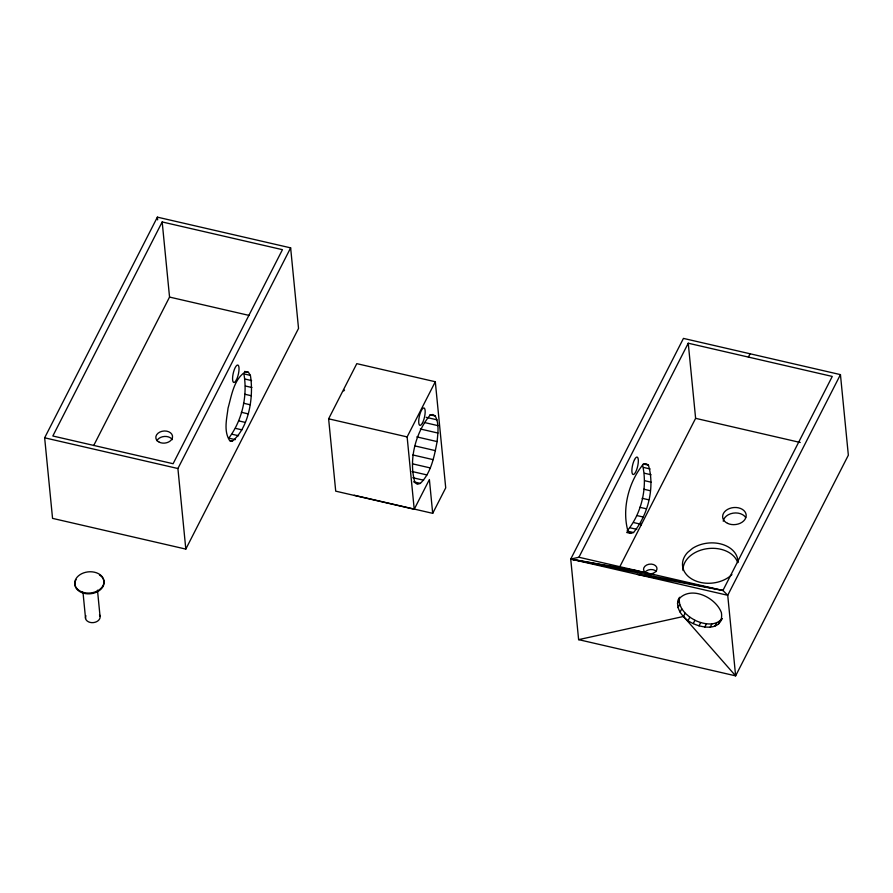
<?xml version="1.0" encoding="UTF-8"?>
<svg xmlns="http://www.w3.org/2000/svg" width="893" height="893" viewBox="0 0 893 893"><rect width="100%" height="100%" fill="white"/><g stroke="black" fill="none" stroke-linecap="round" stroke-linejoin="round"><path stroke-width="1.34" d="M235.283 439.646L228.787 438.139C242.249 420.424 247.741 395.744 243.901 373.888L250.397 375.384C253.846 396.224 249.27 427.434 232.213 441.265L229.613 440.673M437.124 441.589C437.838 433.15 439.412 423.84 435.259 416.026L432.837 414.508L429.901 415.368C415.267 433.138 408.414 460.509 414.999 482.733L417.411 484.252L420.357 483.392C431.386 472.576 434.266 456.178 437.124 441.589L416.819 436.9M633.528 532.529L630.581 533.389L628.17 531.871C621.584 509.646 628.438 482.276 643.072 464.505L646.007 463.646L648.43 465.164C655.015 487.388 648.151 514.759 633.528 532.529L627.031 531.034C641.632 513.587 647.805 486.998 642.502 464.929M840.447 374.625L727.728 595.285L735.631 675.856L578.619 639.645L570.727 559.074L683.446 338.402L840.447 374.625L848.35 455.196L735.631 675.856L683.469 616.471C678.635 611.582 675.32 603.623 679.54 597.328M677.463 603.367L679.785 597.506M578.619 639.645L683.469 616.471C691.93 627.5 724.692 635.124 721.41 612.665C715.762 597.305 690.468 585.06 678.412 599.527M44.65 437.804L157.369 217.144L290.638 247.863L298.53 328.434L185.811 549.095L52.553 518.375L44.65 437.804L177.908 468.524L185.811 549.095M162.18 221.955L52.832 435.996L173.108 463.724L282.445 249.672L162.18 221.955L169.547 297.079L93.698 445.54M177.908 468.524L290.638 247.863M432.703 513.341L429.388 479.552L414.218 509.256L335.712 491.161L328.624 418.817L356.798 363.652L435.304 381.746L445.719 487.868L432.703 513.341L354.197 495.247M414.218 509.256L407.13 436.911L435.304 381.746M578.91 557.254L688.246 343.213L832.265 376.433L722.928 590.474L727.728 595.285L570.727 559.074L578.91 557.254L722.928 590.474L637.356 574.411M619.586 567.178L695.614 418.337L688.246 343.213M748.39 357.077L750.075 353.762M678.033 607.664L679.718 604.371L679.149 600.063M680.086 612.14L681.772 608.836L679.718 604.371M683.469 616.471L685.154 613.178L681.772 608.836M688.135 620.49L689.82 617.186L685.154 613.178M693.258 623.593L694.944 620.289C703.104 624.14 715.617 626.808 721.924 618.548M698.996 625.893L700.681 622.588M704.778 627.109L706.463 623.816M710.225 627.187L711.911 623.883M714.947 626.093L716.632 622.789M718.631 623.917L720.316 620.613M721.031 620.802L722.158 618.603M722.928 590.474L570.727 559.074L639.042 571.107M570.727 559.074L654.111 574.579M169.547 297.079L249.27 315.452M695.614 418.337L800.228 442.47M244.537 371.41L248.433 372.314L250.397 375.384M429.846 414.776L435.259 416.026M643.228 463.969L648.43 465.164M426.151 417.321L436.978 419.822M643.652 467.463L650.149 468.959M245.095 379.067L251.592 380.574M424.365 422.501L437.894 425.626M644.579 473.268L651.075 474.763M245.419 386.022L251.915 387.517M420.346 428.997L437.95 433.049M644.623 480.691L651.12 482.187M244.883 394.26L251.379 395.755M643.797 489.219L650.294 490.726M328.624 418.817L407.13 436.911M243.488 403.223L249.984 404.719M415.167 445.975L435.471 450.652M642.145 498.294L648.642 499.79M241.356 412.298L247.852 413.794M412.823 454.95L433.127 459.638M639.801 507.28L646.298 508.776M238.621 420.871L245.117 422.367M412.633 463.858L430.236 467.921M636.91 515.562L643.406 517.058M235.462 428.361L241.958 429.857M412.097 471.504L426.988 474.942M633.662 522.572L640.158 524.079M232.113 434.255L238.61 435.751M412.789 477.722L423.617 480.211M630.291 527.852L636.787 529.348M413.582 481.829L420.357 483.392M626.685 532.485L630.581 533.389M248.433 372.314L245.821 371.566C233.776 379.045 231.655 395.465 228.05 408.112C226.811 418.616 223.484 430.984 229.613 440.517L232.213 441.265M689.82 617.186L694.944 620.289M99.48 614.83L100.027 616.137A7.345 5.313 -5.6 0 1 96.634 621.673A7.345 5.313 -5.6 0 1 88.507 621.841L87.112 620.948A7.345 5.313 -5.6 0 1 85.94 615.746M640.705 522.896L640.951 525.363M157.369 217.144L157.637 219.879M97.482 590.206L100.027 616.137M83.016 592.572L85.561 618.503M723.23 521.188A11.81 8.55 -5.6 0 1 733.075 513.151A11.81 8.55 -5.6 0 1 745.7 517.516M731.925 574.601A27.783 20.126 -5.6 0 1 693.548 579.97A27.783 20.126 -5.6 0 1 687.61 552.432L692.544 548.347A27.783 20.126 -5.6 0 1 722.381 544.395A27.783 20.126 -5.6 0 1 737.908 562.389M645.717 572.804A6.753 4.889 -5.6 0 1 646.644 565.023A6.753 4.889 -5.6 0 1 656.69 567.211A6.753 4.889 -5.6 0 1 650.562 573.864M648.82 573.831A6.753 4.889 -5.6 0 1 647.168 573.473M644.824 572.446A6.753 4.889 -5.6 0 1 656.478 571.531M683.022 570.538A27.783 20.126 -5.6 0 1 707.033 548.704A27.783 20.126 -5.6 0 1 737.718 562.635M102.516 577.816A14.656 10.616 -5.6 0 1 89.869 593.812A14.656 10.616 -5.6 0 1 76.028 579.602M99.48 575.003A14.656 10.616 -5.6 0 1 101.891 577.034M156.9 440.718A8.372 6.061 -5.6 0 1 164.468 436.454A8.372 6.061 -5.6 0 1 172.327 439.669M343.727 390.944A8.952 2.601 -77 0 1 344.542 390.096M634.555 459.549L633.751 461.346A8.952 2.601 -77 0 0 632.021 472.676A8.952 2.601 -77 0 0 635.66 472.04L636.463 470.254A8.952 2.601 -77 0 0 638.194 458.913A8.952 2.601 -77 0 0 634.555 459.549M159.289 442.214L157.693 441.209A8.372 6.061 -5.6 0 1 159.791 432.1A8.372 6.061 -5.6 0 1 171.802 434.221L172.427 435.717A8.372 6.061 -5.6 0 1 168.565 442.035A8.372 6.061 -5.6 0 1 159.289 442.214M727.516 523.343A11.81 8.55 -5.6 0 0 746.135 516.4A11.81 8.55 -5.6 0 0 729.592 508.474A11.81 8.55 -5.6 0 0 727.516 523.343M82.435 592.104A14.656 10.616 -5.6 0 0 103.99 581.432A14.656 10.616 -5.6 0 0 81.698 573.719A14.656 10.616 -5.6 0 0 82.435 592.104M236.455 379.793A8.952 2.601 -77 0 0 238.219 365.259A8.952 2.601 -77 0 0 232.727 376.21A8.952 2.601 -77 0 0 236.455 379.793M422.489 422.914A8.952 2.601 -77 0 0 424.421 408.235A8.952 2.601 -77 0 0 418.906 418.828A8.952 2.601 -77 0 0 422.489 422.914"/></g></svg>
